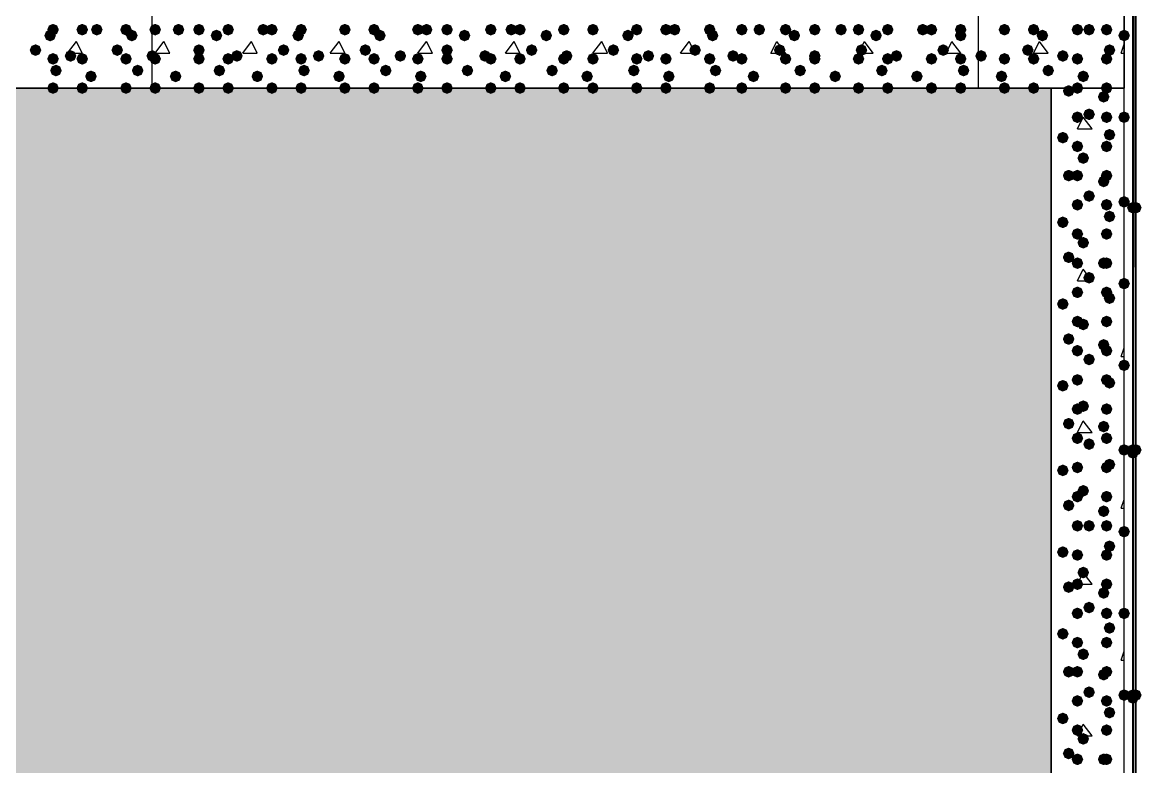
# Model space of a CAD drawing. Header units: millimetres. Extents: x 0 to 420, y 0 to 297.
# Drawn here: x 364.68 to 380.92, y 115.34 to 126.13 of the extents above; entities that cross this region are included whole.
import ezdxf

# ---------------------------------------------------------------- set-up
doc = ezdxf.new("R2010")
doc.units = ezdxf.units.MM
doc.layers.get('0').update_dxf_attribs({"linetype": 'CONTINUOUS'})

msp = doc.modelspace()

# ---------------------------------------------------------------- hatches: boundary and pattern name
at = {"true_color": 0x000007}
h = msp.add_hatch(color=0, dxfattribs=at)
h.paths.add_polyline_path([(380.788333, 226.271667), (380.788333, 82.677)], flags=0)
h.paths.add_polyline_path([(380.788333, 82.677), (380.788333, 226.271667)], flags=0)
for points in [[(365.167333, 125.941667), (365.142462, 125.881871), (365.082667, 125.857), (365.022871, 125.881871), (364.998, 125.941667), (365.022871, 126.001462), (365.082667, 126.026333), (365.142462, 126.001463)], [(365.209667, 126.026333), (365.184796, 125.966537), (365.125, 125.941667), (365.065204, 125.966537), (365.040333, 126.026333), (365.065204, 126.086129), (365.125, 126.111), (365.184796, 126.086129)], [(365.633, 126.026333), (365.608129, 125.966537), (365.548333, 125.941667), (365.488538, 125.966537), (365.463667, 126.026333), (365.488537, 126.086129), (365.548333, 126.111), (365.608129, 126.086129)], [(365.844667, 126.026333), (365.819796, 125.966537), (365.76, 125.941667), (365.700204, 125.966537), (365.675333, 126.026333), (365.700204, 126.086129), (365.76, 126.111), (365.819796, 126.086129)], [(366.268, 126.026333), (366.243129, 125.966537), (366.183333, 125.941667), (366.123538, 125.966537), (366.098667, 126.026333), (366.123537, 126.086129), (366.183333, 126.111), (366.243129, 126.086129)], [(366.352667, 125.941667), (366.327796, 125.881871), (366.268, 125.857), (366.208204, 125.881871), (366.183333, 125.941667), (366.208204, 126.001462), (366.268, 126.026333), (366.327796, 126.001463)], [(379.010333, 126.026333), (378.985463, 125.966537), (378.925667, 125.941667), (378.865871, 125.966537), (378.841, 126.026333), (378.865871, 126.086129), (378.925667, 126.111), (378.985462, 126.086129)], [(379.010333, 126.026333), (378.985463, 125.966537), (378.925667, 125.941667), (378.865871, 125.966537), (378.841, 126.026333), (378.865871, 126.086129), (378.925667, 126.111), (378.985462, 126.086129)], [(379.433667, 126.026333), (379.408796, 125.966537), (379.349, 125.941667), (379.289204, 125.966537), (379.264333, 126.026333), (379.289204, 126.086129), (379.349, 126.111), (379.408796, 126.086129)], [(379.560667, 125.941667), (379.535796, 125.881871), (379.476, 125.857), (379.416204, 125.881871), (379.391333, 125.941667), (379.416204, 126.001462), (379.476, 126.026333), (379.535796, 126.001463)], [(380.068667, 126.026333), (380.043796, 125.966537), (379.984, 125.941667), (379.924204, 125.966537), (379.899333, 126.026333), (379.924204, 126.086129), (379.984, 126.111), (380.043796, 126.086129)], [(380.238, 126.026333), (380.213129, 125.966537), (380.153333, 125.941667), (380.093538, 125.966537), (380.068667, 126.026333), (380.093537, 126.086129), (380.153333, 126.111), (380.213129, 126.086129)], [(380.492, 126.026333), (380.467129, 125.966537), (380.407333, 125.941667), (380.347538, 125.966537), (380.322667, 126.026333), (380.347537, 126.086129), (380.407333, 126.111), (380.467129, 126.086129)], [(380.746, 125.941667), (380.721129, 125.881871), (380.661333, 125.857), (380.601537, 125.881871), (380.576667, 125.941667), (380.601537, 126.001462), (380.661333, 126.026333), (380.721129, 126.001463)], [(364.955667, 125.73), (364.930796, 125.670204), (364.871, 125.645333), (364.811204, 125.670204), (364.786333, 125.73), (364.811204, 125.789796), (364.871, 125.814667), (364.930796, 125.789796)], [(365.209667, 125.603), (365.184796, 125.543204), (365.125, 125.518333), (365.065204, 125.543204), (365.040333, 125.603), (365.065204, 125.662796), (365.125, 125.687667), (365.184796, 125.662796)], [(365.463667, 125.645333), (365.438796, 125.585538), (365.379, 125.560667), (365.319204, 125.585538), (365.294333, 125.645333), (365.319204, 125.705129), (365.379, 125.73), (365.438796, 125.705129)], [(365.633, 125.603), (365.608129, 125.543204), (365.548333, 125.518333), (365.488538, 125.543204), (365.463667, 125.603), (365.488537, 125.662796), (365.548333, 125.687667), (365.608129, 125.662796)], [(366.141, 125.73), (366.116129, 125.670204), (366.056333, 125.645333), (365.996537, 125.670204), (365.971667, 125.73), (365.996537, 125.789796), (366.056333, 125.814667), (366.116129, 125.789796)], [(366.268, 125.603), (366.243129, 125.543204), (366.183333, 125.518333), (366.123538, 125.543204), (366.098667, 125.603), (366.123537, 125.662796), (366.183333, 125.687667), (366.243129, 125.662796)], [(378.671667, 125.645333), (378.646796, 125.585538), (378.587, 125.560667), (378.527204, 125.585538), (378.502333, 125.645333), (378.527204, 125.705129), (378.587, 125.73), (378.646796, 125.705129)], [(379.010333, 125.603), (378.985463, 125.543204), (378.925667, 125.518333), (378.865871, 125.543204), (378.841, 125.603), (378.865871, 125.662796), (378.925667, 125.687667), (378.985462, 125.662796)], [(379.349, 125.73), (379.324129, 125.670204), (379.264333, 125.645333), (379.204538, 125.670204), (379.179667, 125.73), (379.204537, 125.789796), (379.264333, 125.814667), (379.324129, 125.789796)], [(379.433667, 125.603), (379.408796, 125.543204), (379.349, 125.518333), (379.289204, 125.543204), (379.264333, 125.603), (379.289204, 125.662796), (379.349, 125.687667), (379.408796, 125.662796)], [(379.857, 125.645333), (379.832129, 125.585538), (379.772333, 125.560667), (379.712538, 125.585538), (379.687667, 125.645333), (379.712537, 125.705129), (379.772333, 125.73), (379.832129, 125.705129)], [(380.068667, 125.603), (380.043796, 125.543204), (379.984, 125.518333), (379.924204, 125.543204), (379.899333, 125.603), (379.924204, 125.662796), (379.984, 125.687667), (380.043796, 125.662796)], [(380.492, 125.603), (380.467129, 125.543204), (380.407333, 125.518333), (380.347538, 125.543204), (380.322667, 125.603), (380.347537, 125.662796), (380.407333, 125.687667), (380.467129, 125.662796)], [(380.534333, 125.73), (380.509462, 125.670204), (380.449667, 125.645333), (380.389871, 125.670204), (380.365, 125.73), (380.389871, 125.789796), (380.449667, 125.814667), (380.509462, 125.789796)], [(365.252, 125.433667), (365.227129, 125.373871), (365.167333, 125.349), (365.107538, 125.373871), (365.082667, 125.433667), (365.107537, 125.493462), (365.167333, 125.518333), (365.227129, 125.493463)], [(366.437333, 125.433667), (366.412462, 125.373871), (366.352667, 125.349), (366.292871, 125.373871), (366.268, 125.433667), (366.292871, 125.493462), (366.352667, 125.518333), (366.412462, 125.493463)], [(379.645333, 125.433667), (379.620463, 125.373871), (379.560667, 125.349), (379.500871, 125.373871), (379.476, 125.433667), (379.500871, 125.493462), (379.560667, 125.518333), (379.620462, 125.493463)], [(365.76, 125.349), (365.735129, 125.289204), (365.675333, 125.264333), (365.615537, 125.289204), (365.590667, 125.349), (365.615537, 125.408796), (365.675333, 125.433667), (365.735129, 125.408796)], [(378.968, 125.349), (378.943129, 125.289204), (378.883333, 125.264333), (378.823537, 125.289204), (378.798667, 125.349), (378.823537, 125.408796), (378.883333, 125.433667), (378.943129, 125.408796)], [(380.153333, 125.349), (380.128462, 125.289204), (380.068667, 125.264333), (380.008871, 125.289204), (379.984, 125.349), (380.008871, 125.408796), (380.068667, 125.433667), (380.128462, 125.408796)], [(365.209667, 125.179667), (365.184796, 125.119871), (365.125, 125.095), (365.065204, 125.119871), (365.040333, 125.179667), (365.065204, 125.239462), (365.125, 125.264333), (365.184796, 125.239463)], [(365.633, 125.179667), (365.608129, 125.119871), (365.548333, 125.095), (365.488538, 125.119871), (365.463667, 125.179667), (365.488537, 125.239462), (365.548333, 125.264333), (365.608129, 125.239463)], [(366.268, 125.179667), (366.243129, 125.119871), (366.183333, 125.095), (366.123538, 125.119871), (366.098667, 125.179667), (366.123537, 125.239462), (366.183333, 125.264333), (366.243129, 125.239463)], [(379.010333, 125.179667), (378.985463, 125.119871), (378.925667, 125.095), (378.865871, 125.119871), (378.841, 125.179667), (378.865871, 125.239462), (378.925667, 125.264333), (378.985462, 125.239463)], [(379.433667, 125.179667), (379.408796, 125.119871), (379.349, 125.095), (379.289204, 125.119871), (379.264333, 125.179667), (379.289204, 125.239462), (379.349, 125.264333), (379.408796, 125.239463)], [(380.068667, 125.179667), (380.043796, 125.119871), (379.984, 125.095), (379.924204, 125.119871), (379.899333, 125.179667), (379.924204, 125.239462), (379.984, 125.264333), (380.043796, 125.239463)], [(380.492, 125.179667), (380.467129, 125.119871), (380.407333, 125.095), (380.347538, 125.119871), (380.322667, 125.179667), (380.347537, 125.239462), (380.407333, 125.264333), (380.467129, 125.239463)]]:
    msp.add_hatch(color=0, dxfattribs=at).paths.add_polyline_path(points, flags=0)
at = {"true_color": 0x000008}
for points in [[(366.691333, 126.026333), (366.666462, 125.966537), (366.606667, 125.941667), (366.546871, 125.966537), (366.522, 126.026333), (366.546871, 126.086129), (366.606667, 126.111), (366.666462, 126.086129)], [(367.03, 126.026333), (367.005129, 125.966537), (366.945333, 125.941667), (366.885538, 125.966537), (366.860667, 126.026333), (366.885537, 126.086129), (366.945333, 126.111), (367.005129, 126.086129)], [(367.326333, 126.026333), (367.301462, 125.966537), (367.241667, 125.941667), (367.181871, 125.966537), (367.157, 126.026333), (367.181871, 126.086129), (367.241667, 126.111), (367.301462, 126.086129)], [(367.580333, 125.941667), (367.555462, 125.881871), (367.495667, 125.857), (367.435871, 125.881871), (367.411, 125.941667), (367.435871, 126.001462), (367.495667, 126.026333), (367.555462, 126.001463)], [(367.749667, 126.026333), (367.724796, 125.966537), (367.665, 125.941667), (367.605204, 125.966537), (367.580333, 126.026333), (367.605204, 126.086129), (367.665, 126.111), (367.724796, 126.086129)], [(368.257667, 126.026333), (368.232796, 125.966537), (368.173, 125.941667), (368.113204, 125.966537), (368.088333, 126.026333), (368.113204, 126.086129), (368.173, 126.111), (368.232796, 126.086129)], [(368.384667, 126.026333), (368.359796, 125.966537), (368.3, 125.941667), (368.240204, 125.966537), (368.215333, 126.026333), (368.240204, 126.086129), (368.3, 126.111), (368.359796, 126.086129)], [(368.765667, 125.941667), (368.740796, 125.881871), (368.681, 125.857), (368.621204, 125.881871), (368.596333, 125.941667), (368.621204, 126.001462), (368.681, 126.026333), (368.740796, 126.001463)], [(368.808, 126.026333), (368.783129, 125.966537), (368.723333, 125.941667), (368.663537, 125.966537), (368.638667, 126.026333), (368.663537, 126.086129), (368.723333, 126.111), (368.783129, 126.086129)], [(369.443, 126.026333), (369.418129, 125.966537), (369.358333, 125.941667), (369.298537, 125.966537), (369.273667, 126.026333), (369.298537, 126.086129), (369.358333, 126.111), (369.418129, 126.086129)], [(369.443, 126.026333), (369.418129, 125.966537), (369.358333, 125.941667), (369.298537, 125.966537), (369.273667, 126.026333), (369.298537, 126.086129), (369.358333, 126.111), (369.418129, 126.086129)], [(369.866333, 126.026333), (369.841462, 125.966537), (369.781667, 125.941667), (369.721871, 125.966537), (369.697, 126.026333), (369.721871, 126.086129), (369.781667, 126.111), (369.841462, 126.086129)], [(369.951, 125.941667), (369.926129, 125.881871), (369.866333, 125.857), (369.806537, 125.881871), (369.781667, 125.941667), (369.806537, 126.001462), (369.866333, 126.026333), (369.926129, 126.001463)], [(370.501333, 126.026333), (370.476462, 125.966537), (370.416667, 125.941667), (370.356871, 125.966537), (370.332, 126.026333), (370.356871, 126.086129), (370.416667, 126.111), (370.476462, 126.086129)], [(370.628333, 126.026333), (370.603462, 125.966537), (370.543667, 125.941667), (370.483871, 125.966537), (370.459, 126.026333), (370.483871, 126.086129), (370.543667, 126.111), (370.603462, 126.086129)], [(370.924667, 126.026333), (370.899796, 125.966537), (370.84, 125.941667), (370.780204, 125.966537), (370.755333, 126.026333), (370.780204, 126.086129), (370.84, 126.111), (370.899796, 126.086129)], [(371.178667, 125.941667), (371.153796, 125.881871), (371.094, 125.857), (371.034204, 125.881871), (371.009333, 125.941667), (371.034204, 126.001462), (371.094, 126.026333), (371.153796, 126.001463)], [(371.559667, 126.026333), (371.534796, 125.966537), (371.475, 125.941667), (371.415204, 125.966537), (371.390333, 126.026333), (371.415204, 126.086129), (371.475, 126.111), (371.534796, 126.086129)], [(371.856, 126.026333), (371.831129, 125.966537), (371.771333, 125.941667), (371.711537, 125.966537), (371.686667, 126.026333), (371.711537, 126.086129), (371.771333, 126.111), (371.831129, 126.086129)], [(371.983, 126.026333), (371.958129, 125.966537), (371.898333, 125.941667), (371.838538, 125.966537), (371.813667, 126.026333), (371.838537, 126.086129), (371.898333, 126.111), (371.958129, 126.086129)], [(372.364, 125.941667), (372.339129, 125.881871), (372.279333, 125.857), (372.219538, 125.881871), (372.194667, 125.941667), (372.219537, 126.001462), (372.279333, 126.026333), (372.339129, 126.001463)], [(372.618, 126.026333), (372.593129, 125.966537), (372.533333, 125.941667), (372.473538, 125.966537), (372.448667, 126.026333), (372.473537, 126.086129), (372.533333, 126.111), (372.593129, 126.086129)], [(373.041333, 126.026333), (373.016462, 125.966537), (372.956667, 125.941667), (372.896871, 125.966537), (372.872, 126.026333), (372.896871, 126.086129), (372.956667, 126.111), (373.016462, 126.086129)], [(373.041333, 126.026333), (373.016462, 125.966537), (372.956667, 125.941667), (372.896871, 125.966537), (372.872, 126.026333), (372.896871, 126.086129), (372.956667, 126.111), (373.016462, 126.086129)], [(373.549333, 125.941667), (373.524462, 125.881871), (373.464667, 125.857), (373.404871, 125.881871), (373.38, 125.941667), (373.404871, 126.001462), (373.464667, 126.026333), (373.524462, 126.001463)], [(373.676333, 126.026333), (373.651462, 125.966537), (373.591667, 125.941667), (373.531871, 125.966537), (373.507, 126.026333), (373.531871, 126.086129), (373.591667, 126.111), (373.651462, 126.086129)], [(374.099667, 126.026333), (374.074796, 125.966537), (374.015, 125.941667), (373.955204, 125.966537), (373.930333, 126.026333), (373.955204, 126.086129), (374.015, 126.111), (374.074796, 126.086129)], [(374.226667, 126.026333), (374.201796, 125.966537), (374.142, 125.941667), (374.082204, 125.966537), (374.057333, 126.026333), (374.082204, 126.086129), (374.142, 126.111), (374.201796, 126.086129)], [(374.734667, 126.026333), (374.709796, 125.966537), (374.65, 125.941667), (374.590204, 125.966537), (374.565333, 126.026333), (374.590204, 126.086129), (374.65, 126.111), (374.709796, 126.086129)], [(374.777, 125.941667), (374.752129, 125.881871), (374.692333, 125.857), (374.632538, 125.881871), (374.607667, 125.941667), (374.632537, 126.001462), (374.692333, 126.026333), (374.752129, 126.001463)], [(375.200333, 126.026333), (375.175462, 125.966537), (375.115667, 125.941667), (375.055871, 125.966537), (375.031, 126.026333), (375.055871, 126.086129), (375.115667, 126.111), (375.175462, 126.086129)], [(375.454333, 126.026333), (375.429463, 125.966537), (375.369667, 125.941667), (375.309871, 125.966537), (375.285, 126.026333), (375.309871, 126.086129), (375.369667, 126.111), (375.429462, 126.086129)], [(375.835333, 126.026333), (375.810462, 125.966537), (375.750667, 125.941667), (375.690871, 125.966537), (375.666, 126.026333), (375.690871, 126.086129), (375.750667, 126.111), (375.810462, 126.086129)], [(375.962333, 125.941667), (375.937462, 125.881871), (375.877667, 125.857), (375.817871, 125.881871), (375.793, 125.941667), (375.817871, 126.001462), (375.877667, 126.026333), (375.937462, 126.001463)], [(376.258667, 126.026333), (376.233796, 125.966537), (376.174, 125.941667), (376.114204, 125.966537), (376.089333, 126.026333), (376.114204, 126.086129), (376.174, 126.111), (376.233796, 126.086129)], [(376.639667, 126.026333), (376.614796, 125.966537), (376.555, 125.941667), (376.495204, 125.966537), (376.470333, 126.026333), (376.495204, 126.086129), (376.555, 126.111), (376.614796, 126.086129)], [(376.893667, 126.026333), (376.868796, 125.966537), (376.809, 125.941667), (376.749204, 125.966537), (376.724333, 126.026333), (376.749204, 126.086129), (376.809, 126.111), (376.868796, 126.086129)], [(377.147667, 125.941667), (377.122796, 125.881871), (377.063, 125.857), (377.003204, 125.881871), (376.978333, 125.941667), (377.003204, 126.001462), (377.063, 126.026333), (377.122796, 126.001463)], [(377.317, 126.026333), (377.292129, 125.966537), (377.232333, 125.941667), (377.172537, 125.966537), (377.147667, 126.026333), (377.172537, 126.086129), (377.232333, 126.111), (377.292129, 126.086129)], [(377.825, 126.026333), (377.800129, 125.966537), (377.740333, 125.941667), (377.680538, 125.966537), (377.655667, 126.026333), (377.680537, 126.086129), (377.740333, 126.111), (377.800129, 126.086129)], [(377.952, 126.026333), (377.927129, 125.966537), (377.867333, 125.941667), (377.807538, 125.966537), (377.782667, 126.026333), (377.807537, 126.086129), (377.867333, 126.111), (377.927129, 126.086129)], [(378.375333, 126.026333), (378.350462, 125.966537), (378.290667, 125.941667), (378.230871, 125.966537), (378.206, 126.026333), (378.230871, 126.086129), (378.290667, 126.111), (378.350462, 126.086129)], [(378.375333, 125.941667), (378.350462, 125.881871), (378.290667, 125.857), (378.230871, 125.881871), (378.206, 125.941667), (378.230871, 126.001462), (378.290667, 126.026333), (378.350462, 126.001463)], [(366.649, 125.645333), (366.624129, 125.585538), (366.564333, 125.560667), (366.504537, 125.585538), (366.479667, 125.645333), (366.504537, 125.705129), (366.564333, 125.73), (366.624129, 125.705129)], [(366.691333, 125.603), (366.666462, 125.543204), (366.606667, 125.518333), (366.546871, 125.543204), (366.522, 125.603), (366.546871, 125.662796), (366.606667, 125.687667), (366.666462, 125.662796)], [(367.326333, 125.73), (367.301462, 125.670204), (367.241667, 125.645333), (367.181871, 125.670204), (367.157, 125.73), (367.181871, 125.789796), (367.241667, 125.814667), (367.301462, 125.789796)], [(367.326333, 125.603), (367.301462, 125.543204), (367.241667, 125.518333), (367.181871, 125.543204), (367.157, 125.603), (367.181871, 125.662796), (367.241667, 125.687667), (367.301462, 125.662796)], [(367.749667, 125.603), (367.724796, 125.543204), (367.665, 125.518333), (367.605204, 125.543204), (367.580333, 125.603), (367.605204, 125.662796), (367.665, 125.687667), (367.724796, 125.662796)], [(367.876667, 125.645333), (367.851796, 125.585538), (367.792, 125.560667), (367.732204, 125.585538), (367.707333, 125.645333), (367.732204, 125.705129), (367.792, 125.73), (367.851796, 125.705129)], [(368.384667, 125.603), (368.359796, 125.543204), (368.3, 125.518333), (368.240204, 125.543204), (368.215333, 125.603), (368.240204, 125.662796), (368.3, 125.687667), (368.359796, 125.662796)], [(368.554, 125.73), (368.529129, 125.670204), (368.469333, 125.645333), (368.409537, 125.670204), (368.384667, 125.73), (368.409537, 125.789796), (368.469333, 125.814667), (368.529129, 125.789796)], [(368.808, 125.603), (368.783129, 125.543204), (368.723333, 125.518333), (368.663537, 125.543204), (368.638667, 125.603), (368.663537, 125.662796), (368.723333, 125.687667), (368.783129, 125.662796)], [(369.062, 125.645333), (369.037129, 125.585538), (368.977333, 125.560667), (368.917537, 125.585538), (368.892667, 125.645333), (368.917537, 125.705129), (368.977333, 125.73), (369.037129, 125.705129)], [(369.443, 125.603), (369.418129, 125.543204), (369.358333, 125.518333), (369.298537, 125.543204), (369.273667, 125.603), (369.298537, 125.662796), (369.358333, 125.687667), (369.418129, 125.662796)], [(369.739333, 125.73), (369.714462, 125.670204), (369.654667, 125.645333), (369.594871, 125.670204), (369.57, 125.73), (369.594871, 125.789796), (369.654667, 125.814667), (369.714462, 125.789796)], [(369.866333, 125.603), (369.841462, 125.543204), (369.781667, 125.518333), (369.721871, 125.543204), (369.697, 125.603), (369.721871, 125.662796), (369.781667, 125.687667), (369.841462, 125.662796)], [(370.247333, 125.645333), (370.222462, 125.585538), (370.162667, 125.560667), (370.102871, 125.585538), (370.078, 125.645333), (370.102871, 125.705129), (370.162667, 125.73), (370.222462, 125.705129)], [(370.501333, 125.603), (370.476462, 125.543204), (370.416667, 125.518333), (370.356871, 125.543204), (370.332, 125.603), (370.356871, 125.662796), (370.416667, 125.687667), (370.476462, 125.662796)], [(370.924667, 125.73), (370.899796, 125.670204), (370.84, 125.645333), (370.780204, 125.670204), (370.755333, 125.73), (370.780204, 125.789796), (370.84, 125.814667), (370.899796, 125.789796)], [(370.924667, 125.603), (370.899796, 125.543204), (370.84, 125.518333), (370.780204, 125.543204), (370.755333, 125.603), (370.780204, 125.662796), (370.84, 125.687667), (370.899796, 125.662796)], [(371.475, 125.645333), (371.450129, 125.585538), (371.390333, 125.560667), (371.330537, 125.585538), (371.305667, 125.645333), (371.330537, 125.705129), (371.390333, 125.73), (371.450129, 125.705129)], [(371.559667, 125.603), (371.534796, 125.543204), (371.475, 125.518333), (371.415204, 125.543204), (371.390333, 125.603), (371.415204, 125.662796), (371.475, 125.687667), (371.534796, 125.662796)], [(371.983, 125.603), (371.958129, 125.543204), (371.898333, 125.518333), (371.838538, 125.543204), (371.813667, 125.603), (371.838537, 125.662796), (371.898333, 125.687667), (371.958129, 125.662796)], [(372.152333, 125.73), (372.127462, 125.670204), (372.067667, 125.645333), (372.007871, 125.670204), (371.983, 125.73), (372.007871, 125.789796), (372.067667, 125.814667), (372.127462, 125.789796)], [(372.618, 125.603), (372.593129, 125.543204), (372.533333, 125.518333), (372.473538, 125.543204), (372.448667, 125.603), (372.473537, 125.662796), (372.533333, 125.687667), (372.593129, 125.662796)], [(372.660333, 125.645333), (372.635463, 125.585538), (372.575667, 125.560667), (372.515871, 125.585538), (372.491, 125.645333), (372.515871, 125.705129), (372.575667, 125.73), (372.635462, 125.705129)], [(373.041333, 125.603), (373.016462, 125.543204), (372.956667, 125.518333), (372.896871, 125.543204), (372.872, 125.603), (372.896871, 125.662796), (372.956667, 125.687667), (373.016462, 125.662796)], [(373.337667, 125.73), (373.312796, 125.670204), (373.253, 125.645333), (373.193204, 125.670204), (373.168333, 125.73), (373.193204, 125.789796), (373.253, 125.814667), (373.312796, 125.789796)], [(373.676333, 125.603), (373.651462, 125.543204), (373.591667, 125.518333), (373.531871, 125.543204), (373.507, 125.603), (373.531871, 125.662796), (373.591667, 125.687667), (373.651462, 125.662796)], [(373.845667, 125.645333), (373.820796, 125.585538), (373.761, 125.560667), (373.701204, 125.585538), (373.676333, 125.645333), (373.701204, 125.705129), (373.761, 125.73), (373.820796, 125.705129)], [(374.099667, 125.603), (374.074796, 125.543204), (374.015, 125.518333), (373.955204, 125.543204), (373.930333, 125.603), (373.955204, 125.662796), (374.015, 125.687667), (374.074796, 125.662796)], [(374.523, 125.73), (374.498129, 125.670204), (374.438333, 125.645333), (374.378537, 125.670204), (374.353667, 125.73), (374.378537, 125.789796), (374.438333, 125.814667), (374.498129, 125.789796)], [(374.734667, 125.603), (374.709796, 125.543204), (374.65, 125.518333), (374.590204, 125.543204), (374.565333, 125.603), (374.590204, 125.662796), (374.65, 125.687667), (374.709796, 125.662796)], [(375.073333, 125.645333), (375.048463, 125.585538), (374.988667, 125.560667), (374.928871, 125.585538), (374.904, 125.645333), (374.928871, 125.705129), (374.988667, 125.73), (375.048462, 125.705129)], [(375.200333, 125.603), (375.175462, 125.543204), (375.115667, 125.518333), (375.055871, 125.543204), (375.031, 125.603), (375.055871, 125.662796), (375.115667, 125.687667), (375.175462, 125.662796)], [(375.750667, 125.73), (375.725796, 125.670204), (375.666, 125.645333), (375.606204, 125.670204), (375.581333, 125.73), (375.606204, 125.789796), (375.666, 125.814667), (375.725796, 125.789796)], [(375.835333, 125.603), (375.810462, 125.543204), (375.750667, 125.518333), (375.690871, 125.543204), (375.666, 125.603), (375.690871, 125.662796), (375.750667, 125.687667), (375.810462, 125.662796)], [(376.258667, 125.645333), (376.233796, 125.585538), (376.174, 125.560667), (376.114204, 125.585538), (376.089333, 125.645333), (376.114204, 125.705129), (376.174, 125.73), (376.233796, 125.705129)], [(376.258667, 125.603), (376.233796, 125.543204), (376.174, 125.518333), (376.114204, 125.543204), (376.089333, 125.603), (376.114204, 125.662796), (376.174, 125.687667), (376.233796, 125.662796)], [(376.893667, 125.603), (376.868796, 125.543204), (376.809, 125.518333), (376.749204, 125.543204), (376.724333, 125.603), (376.749204, 125.662796), (376.809, 125.687667), (376.868796, 125.662796)], [(376.936, 125.73), (376.911129, 125.670204), (376.851333, 125.645333), (376.791538, 125.670204), (376.766667, 125.73), (376.791537, 125.789796), (376.851333, 125.814667), (376.911129, 125.789796)], [(377.317, 125.603), (377.292129, 125.543204), (377.232333, 125.518333), (377.172537, 125.543204), (377.147667, 125.603), (377.172537, 125.662796), (377.232333, 125.687667), (377.292129, 125.662796)], [(377.444, 125.645333), (377.419129, 125.585538), (377.359333, 125.560667), (377.299537, 125.585538), (377.274667, 125.645333), (377.299537, 125.705129), (377.359333, 125.73), (377.419129, 125.705129)], [(377.952, 125.603), (377.927129, 125.543204), (377.867333, 125.518333), (377.807538, 125.543204), (377.782667, 125.603), (377.807537, 125.662796), (377.867333, 125.687667), (377.927129, 125.662796)], [(378.121333, 125.73), (378.096462, 125.670204), (378.036667, 125.645333), (377.976871, 125.670204), (377.952, 125.73), (377.976871, 125.789796), (378.036667, 125.814667), (378.096462, 125.789796)], [(378.375333, 125.603), (378.350462, 125.543204), (378.290667, 125.518333), (378.230871, 125.543204), (378.206, 125.603), (378.230871, 125.662796), (378.290667, 125.687667), (378.350462, 125.662796)], [(367.622667, 125.433667), (367.597796, 125.373871), (367.538, 125.349), (367.478204, 125.373871), (367.453333, 125.433667), (367.478204, 125.493462), (367.538, 125.518333), (367.597796, 125.493463)], [(368.850333, 125.433667), (368.825462, 125.373871), (368.765667, 125.349), (368.705871, 125.373871), (368.681, 125.433667), (368.705871, 125.493462), (368.765667, 125.518333), (368.825462, 125.493463)], [(370.035667, 125.433667), (370.010796, 125.373871), (369.951, 125.349), (369.891204, 125.373871), (369.866333, 125.433667), (369.891204, 125.493462), (369.951, 125.518333), (370.010796, 125.493463)], [(371.221, 125.433667), (371.196129, 125.373871), (371.136333, 125.349), (371.076537, 125.373871), (371.051667, 125.433667), (371.076537, 125.493462), (371.136333, 125.518333), (371.196129, 125.493463)], [(372.448667, 125.433667), (372.423796, 125.373871), (372.364, 125.349), (372.304204, 125.373871), (372.279333, 125.433667), (372.304204, 125.493462), (372.364, 125.518333), (372.423796, 125.493463)], [(373.634, 125.433667), (373.609129, 125.373871), (373.549333, 125.349), (373.489537, 125.373871), (373.464667, 125.433667), (373.489537, 125.493462), (373.549333, 125.518333), (373.609129, 125.493463)], [(374.819333, 125.433667), (374.794462, 125.373871), (374.734667, 125.349), (374.674871, 125.373871), (374.65, 125.433667), (374.674871, 125.493462), (374.734667, 125.518333), (374.794462, 125.493463)], [(376.047, 125.433667), (376.022129, 125.373871), (375.962333, 125.349), (375.902537, 125.373871), (375.877667, 125.433667), (375.902537, 125.493462), (375.962333, 125.518333), (376.022129, 125.493463)], [(377.232333, 125.433667), (377.207462, 125.373871), (377.147667, 125.349), (377.087871, 125.373871), (377.063, 125.433667), (377.087871, 125.493462), (377.147667, 125.518333), (377.207462, 125.493463)], [(378.417667, 125.433667), (378.392796, 125.373871), (378.333, 125.349), (378.273204, 125.373871), (378.248333, 125.433667), (378.273204, 125.493462), (378.333, 125.518333), (378.392796, 125.493463)], [(366.987667, 125.349), (366.962796, 125.289204), (366.903, 125.264333), (366.843204, 125.289204), (366.818333, 125.349), (366.843204, 125.408796), (366.903, 125.433667), (366.962796, 125.408796)], [(368.173, 125.349), (368.148129, 125.289204), (368.088333, 125.264333), (368.028537, 125.289204), (368.003667, 125.349), (368.028537, 125.408796), (368.088333, 125.433667), (368.148129, 125.408796)], [(369.358333, 125.349), (369.333463, 125.289204), (369.273667, 125.264333), (369.213871, 125.289204), (369.189, 125.349), (369.213871, 125.408796), (369.273667, 125.433667), (369.333462, 125.408796)], [(370.543667, 125.349), (370.518796, 125.289204), (370.459, 125.264333), (370.399204, 125.289204), (370.374333, 125.349), (370.399204, 125.408796), (370.459, 125.433667), (370.518796, 125.408796)], [(371.771333, 125.349), (371.746463, 125.289204), (371.686667, 125.264333), (371.626871, 125.289204), (371.602, 125.349), (371.626871, 125.408796), (371.686667, 125.433667), (371.746462, 125.408796)], [(372.956667, 125.349), (372.931796, 125.289204), (372.872, 125.264333), (372.812204, 125.289204), (372.787333, 125.349), (372.812204, 125.408796), (372.872, 125.433667), (372.931796, 125.408796)], [(374.142, 125.349), (374.117129, 125.289204), (374.057333, 125.264333), (373.997538, 125.289204), (373.972667, 125.349), (373.997537, 125.408796), (374.057333, 125.433667), (374.117129, 125.408796)], [(375.369667, 125.349), (375.344796, 125.289204), (375.285, 125.264333), (375.225204, 125.289204), (375.200333, 125.349), (375.225204, 125.408796), (375.285, 125.433667), (375.344796, 125.408796)], [(376.555, 125.349), (376.530129, 125.289204), (376.470333, 125.264333), (376.410538, 125.289204), (376.385667, 125.349), (376.410537, 125.408796), (376.470333, 125.433667), (376.530129, 125.408796)], [(377.740333, 125.349), (377.715463, 125.289204), (377.655667, 125.264333), (377.595871, 125.289204), (377.571, 125.349), (377.595871, 125.408796), (377.655667, 125.433667), (377.715462, 125.408796)], [(366.691333, 125.179667), (366.666462, 125.119871), (366.606667, 125.095), (366.546871, 125.119871), (366.522, 125.179667), (366.546871, 125.239462), (366.606667, 125.264333), (366.666462, 125.239463)], [(367.326333, 125.179667), (367.301462, 125.119871), (367.241667, 125.095), (367.181871, 125.119871), (367.157, 125.179667), (367.181871, 125.239462), (367.241667, 125.264333), (367.301462, 125.239463)], [(367.749667, 125.179667), (367.724796, 125.119871), (367.665, 125.095), (367.605204, 125.119871), (367.580333, 125.179667), (367.605204, 125.239462), (367.665, 125.264333), (367.724796, 125.239463)], [(368.384667, 125.179667), (368.359796, 125.119871), (368.3, 125.095), (368.240204, 125.119871), (368.215333, 125.179667), (368.240204, 125.239462), (368.3, 125.264333), (368.359796, 125.239463)], [(368.808, 125.179667), (368.783129, 125.119871), (368.723333, 125.095), (368.663537, 125.119871), (368.638667, 125.179667), (368.663537, 125.239462), (368.723333, 125.264333), (368.783129, 125.239463)], [(369.443, 125.179667), (369.418129, 125.119871), (369.358333, 125.095), (369.298537, 125.119871), (369.273667, 125.179667), (369.298537, 125.239462), (369.358333, 125.264333), (369.418129, 125.239463)], [(369.866333, 125.179667), (369.841462, 125.119871), (369.781667, 125.095), (369.721871, 125.119871), (369.697, 125.179667), (369.721871, 125.239462), (369.781667, 125.264333), (369.841462, 125.239463)], [(370.501333, 125.179667), (370.476462, 125.119871), (370.416667, 125.095), (370.356871, 125.119871), (370.332, 125.179667), (370.356871, 125.239462), (370.416667, 125.264333), (370.476462, 125.239463)], [(370.924667, 125.179667), (370.899796, 125.119871), (370.84, 125.095), (370.780204, 125.119871), (370.755333, 125.179667), (370.780204, 125.239462), (370.84, 125.264333), (370.899796, 125.239463)], [(371.559667, 125.179667), (371.534796, 125.119871), (371.475, 125.095), (371.415204, 125.119871), (371.390333, 125.179667), (371.415204, 125.239462), (371.475, 125.264333), (371.534796, 125.239463)], [(371.983, 125.179667), (371.958129, 125.119871), (371.898333, 125.095), (371.838538, 125.119871), (371.813667, 125.179667), (371.838537, 125.239462), (371.898333, 125.264333), (371.958129, 125.239463)], [(372.618, 125.179667), (372.593129, 125.119871), (372.533333, 125.095), (372.473538, 125.119871), (372.448667, 125.179667), (372.473537, 125.239462), (372.533333, 125.264333), (372.593129, 125.239463)], [(373.041333, 125.179667), (373.016462, 125.119871), (372.956667, 125.095), (372.896871, 125.119871), (372.872, 125.179667), (372.896871, 125.239462), (372.956667, 125.264333), (373.016462, 125.239463)], [(373.676333, 125.179667), (373.651462, 125.119871), (373.591667, 125.095), (373.531871, 125.119871), (373.507, 125.179667), (373.531871, 125.239462), (373.591667, 125.264333), (373.651462, 125.239463)], [(374.099667, 125.179667), (374.074796, 125.119871), (374.015, 125.095), (373.955204, 125.119871), (373.930333, 125.179667), (373.955204, 125.239462), (374.015, 125.264333), (374.074796, 125.239463)], [(374.734667, 125.179667), (374.709796, 125.119871), (374.65, 125.095), (374.590204, 125.119871), (374.565333, 125.179667), (374.590204, 125.239462), (374.65, 125.264333), (374.709796, 125.239463)], [(375.200333, 125.179667), (375.175462, 125.119871), (375.115667, 125.095), (375.055871, 125.119871), (375.031, 125.179667), (375.055871, 125.239462), (375.115667, 125.264333), (375.175462, 125.239463)], [(375.835333, 125.179667), (375.810462, 125.119871), (375.750667, 125.095), (375.690871, 125.119871), (375.666, 125.179667), (375.690871, 125.239462), (375.750667, 125.264333), (375.810462, 125.239463)], [(376.258667, 125.179667), (376.233796, 125.119871), (376.174, 125.095), (376.114204, 125.119871), (376.089333, 125.179667), (376.114204, 125.239462), (376.174, 125.264333), (376.233796, 125.239463)], [(376.893667, 125.179667), (376.868796, 125.119871), (376.809, 125.095), (376.749204, 125.119871), (376.724333, 125.179667), (376.749204, 125.239462), (376.809, 125.264333), (376.868796, 125.239463)], [(377.317, 125.179667), (377.292129, 125.119871), (377.232333, 125.095), (377.172537, 125.119871), (377.147667, 125.179667), (377.172537, 125.239462), (377.232333, 125.264333), (377.292129, 125.239463)], [(377.952, 125.179667), (377.927129, 125.119871), (377.867333, 125.095), (377.807538, 125.119871), (377.782667, 125.179667), (377.807537, 125.239462), (377.867333, 125.264333), (377.927129, 125.239463)], [(378.375333, 125.179667), (378.350462, 125.119871), (378.290667, 125.095), (378.230871, 125.119871), (378.206, 125.179667), (378.230871, 125.239462), (378.290667, 125.264333), (378.350462, 125.239463)], [(379.941667, 125.137333), (379.916796, 125.077538), (379.857, 125.052667), (379.797204, 125.077538), (379.772333, 125.137333), (379.797204, 125.197129), (379.857, 125.222), (379.916796, 125.197129)], [(380.449667, 125.052667), (380.424796, 124.992871), (380.365, 124.968), (380.305204, 124.992871), (380.280333, 125.052667), (380.305204, 125.112462), (380.365, 125.137333), (380.424796, 125.112463)], [(380.238, 124.798667), (380.213129, 124.738871), (380.153333, 124.714), (380.093538, 124.738871), (380.068667, 124.798667), (380.093537, 124.858462), (380.153333, 124.883333), (380.213129, 124.858463)], [(380.068667, 124.756333), (380.043796, 124.696537), (379.984, 124.671667), (379.924204, 124.696537), (379.899333, 124.756333), (379.924204, 124.816129), (379.984, 124.841), (380.043796, 124.816129)], [(380.492, 124.756333), (380.467129, 124.696537), (380.407333, 124.671667), (380.347538, 124.696537), (380.322667, 124.756333), (380.347537, 124.816129), (380.407333, 124.841), (380.467129, 124.816129)], [(380.746, 124.756333), (380.721129, 124.696537), (380.661333, 124.671667), (380.601537, 124.696537), (380.576667, 124.756333), (380.601537, 124.816129), (380.661333, 124.841), (380.721129, 124.816129)], [(379.857, 124.46), (379.832129, 124.400204), (379.772333, 124.375333), (379.712538, 124.400204), (379.687667, 124.46), (379.712537, 124.519796), (379.772333, 124.544667), (379.832129, 124.519796)], [(380.534333, 124.502333), (380.509462, 124.442537), (380.449667, 124.417667), (380.389871, 124.442537), (380.365, 124.502333), (380.389871, 124.562129), (380.449667, 124.587), (380.509462, 124.562129)], [(380.068667, 124.333), (380.043796, 124.273204), (379.984, 124.248333), (379.924204, 124.273204), (379.899333, 124.333), (379.924204, 124.392796), (379.984, 124.417667), (380.043796, 124.392796)], [(380.492, 124.333), (380.467129, 124.273204), (380.407333, 124.248333), (380.347538, 124.273204), (380.322667, 124.333), (380.347537, 124.392796), (380.407333, 124.417667), (380.467129, 124.392796)], [(380.153333, 124.163667), (380.128462, 124.103871), (380.068667, 124.079), (380.008871, 124.103871), (379.984, 124.163667), (380.008871, 124.223462), (380.068667, 124.248333), (380.128462, 124.223463)], [(379.941667, 123.909667), (379.916796, 123.849871), (379.857, 123.825), (379.797204, 123.849871), (379.772333, 123.909667), (379.797204, 123.969462), (379.857, 123.994333), (379.916796, 123.969463)], [(380.068667, 123.909667), (380.043796, 123.849871), (379.984, 123.825), (379.924204, 123.849871), (379.899333, 123.909667), (379.924204, 123.969462), (379.984, 123.994333), (380.043796, 123.969463)], [(380.449667, 123.825), (380.424796, 123.765204), (380.365, 123.740333), (380.305204, 123.765204), (380.280333, 123.825), (380.305204, 123.884796), (380.365, 123.909667), (380.424796, 123.884796)], [(380.492, 123.909667), (380.467129, 123.849871), (380.407333, 123.825), (380.347538, 123.849871), (380.322667, 123.909667), (380.347537, 123.969462), (380.407333, 123.994333), (380.467129, 123.969463)], [(380.068667, 123.486333), (380.043796, 123.426537), (379.984, 123.401667), (379.924204, 123.426537), (379.899333, 123.486333), (379.924204, 123.546129), (379.984, 123.571), (380.043796, 123.546129)], [(380.238, 123.613333), (380.213129, 123.553538), (380.153333, 123.528667), (380.093538, 123.553538), (380.068667, 123.613333), (380.093537, 123.673129), (380.153333, 123.698), (380.213129, 123.673129)], [(380.492, 123.486333), (380.467129, 123.426537), (380.407333, 123.401667), (380.347538, 123.426537), (380.322667, 123.486333), (380.347537, 123.546129), (380.407333, 123.571), (380.467129, 123.546129)], [(380.746, 123.528667), (380.721129, 123.468871), (380.661333, 123.444), (380.601537, 123.468871), (380.576667, 123.528667), (380.601537, 123.588462), (380.661333, 123.613333), (380.721129, 123.588463)], [(380.534333, 123.317), (380.509462, 123.257204), (380.449667, 123.232333), (380.389871, 123.257204), (380.365, 123.317), (380.389871, 123.376796), (380.449667, 123.401667), (380.509462, 123.376796)], [(379.857, 123.232333), (379.832129, 123.172537), (379.772333, 123.147667), (379.712538, 123.172537), (379.687667, 123.232333), (379.712537, 123.292129), (379.772333, 123.317), (379.832129, 123.292129)], [(380.068667, 123.063), (380.043796, 123.003204), (379.984, 122.978333), (379.924204, 123.003204), (379.899333, 123.063), (379.924204, 123.122796), (379.984, 123.147667), (380.043796, 123.122796)], [(380.492, 123.063), (380.467129, 123.003204), (380.407333, 122.978333), (380.347538, 123.003204), (380.322667, 123.063), (380.347537, 123.122796), (380.407333, 123.147667), (380.467129, 123.122796)], [(380.153333, 122.936), (380.128462, 122.876204), (380.068667, 122.851333), (380.008871, 122.876204), (379.984, 122.936), (380.008871, 122.995796), (380.068667, 123.020667), (380.128462, 122.995796)], [(379.941667, 122.724333), (379.916796, 122.664537), (379.857, 122.639667), (379.797204, 122.664537), (379.772333, 122.724333), (379.797204, 122.784129), (379.857, 122.809), (379.916796, 122.784129)], [(380.068667, 122.639667), (380.043796, 122.579871), (379.984, 122.555), (379.924204, 122.579871), (379.899333, 122.639667), (379.924204, 122.699462), (379.984, 122.724333), (380.043796, 122.699463)], [(380.449667, 122.639667), (380.424796, 122.579871), (380.365, 122.555), (380.305204, 122.579871), (380.280333, 122.639667), (380.305204, 122.699462), (380.365, 122.724333), (380.424796, 122.699463)], [(380.492, 122.639667), (380.467129, 122.579871), (380.407333, 122.555), (380.347538, 122.579871), (380.322667, 122.639667), (380.347537, 122.699462), (380.407333, 122.724333), (380.467129, 122.699463)], [(380.238, 122.428), (380.213129, 122.368204), (380.153333, 122.343333), (380.093538, 122.368204), (380.068667, 122.428), (380.093537, 122.487796), (380.153333, 122.512667), (380.213129, 122.487796)], [(380.746, 122.343333), (380.721129, 122.283537), (380.661333, 122.258667), (380.601537, 122.283537), (380.576667, 122.343333), (380.601537, 122.403129), (380.661333, 122.428), (380.721129, 122.403129)], [(380.068667, 122.216333), (380.043796, 122.156537), (379.984, 122.131667), (379.924204, 122.156537), (379.899333, 122.216333), (379.924204, 122.276129), (379.984, 122.301), (380.043796, 122.276129)], [(380.492, 122.216333), (380.467129, 122.156537), (380.407333, 122.131667), (380.347538, 122.156537), (380.322667, 122.216333), (380.347537, 122.276129), (380.407333, 122.301), (380.467129, 122.276129)], [(379.857, 122.047), (379.832129, 121.987204), (379.772333, 121.962333), (379.712538, 121.987204), (379.687667, 122.047), (379.712537, 122.106796), (379.772333, 122.131667), (379.832129, 122.106796)], [(380.534333, 122.131667), (380.509462, 122.071871), (380.449667, 122.047), (380.389871, 122.071871), (380.365, 122.131667), (380.389871, 122.191462), (380.449667, 122.216333), (380.509462, 122.191463)], [(380.068667, 121.793), (380.043796, 121.733204), (379.984, 121.708333), (379.924204, 121.733204), (379.899333, 121.793), (379.924204, 121.852796), (379.984, 121.877667), (380.043796, 121.852796)], [(380.153333, 121.750667), (380.128462, 121.690871), (380.068667, 121.666), (380.008871, 121.690871), (379.984, 121.750667), (380.008871, 121.810462), (380.068667, 121.835333), (380.128462, 121.810463)], [(380.492, 121.793), (380.467129, 121.733204), (380.407333, 121.708333), (380.347538, 121.733204), (380.322667, 121.793), (380.347537, 121.852796), (380.407333, 121.877667), (380.467129, 121.852796)], [(379.941667, 121.539), (379.916796, 121.479204), (379.857, 121.454333), (379.797204, 121.479204), (379.772333, 121.539), (379.797204, 121.598796), (379.857, 121.623667), (379.916796, 121.598796)], [(380.068667, 121.369667), (380.043796, 121.309871), (379.984, 121.285), (379.924204, 121.309871), (379.899333, 121.369667), (379.924204, 121.429462), (379.984, 121.454333), (380.043796, 121.429463)], [(380.449667, 121.454333), (380.424796, 121.394537), (380.365, 121.369667), (380.305204, 121.394537), (380.280333, 121.454333), (380.305204, 121.514129), (380.365, 121.539), (380.424796, 121.514129)], [(380.492, 121.369667), (380.467129, 121.309871), (380.407333, 121.285), (380.347538, 121.309871), (380.322667, 121.369667), (380.347537, 121.429462), (380.407333, 121.454333), (380.467129, 121.429463)], [(380.238, 121.242667), (380.213129, 121.182871), (380.153333, 121.158), (380.093538, 121.182871), (380.068667, 121.242667), (380.093537, 121.302462), (380.153333, 121.327333), (380.213129, 121.302463)], [(380.746, 121.158), (380.721129, 121.098204), (380.661333, 121.073333), (380.601537, 121.098204), (380.576667, 121.158), (380.601537, 121.217796), (380.661333, 121.242667), (380.721129, 121.217796)], [(380.068667, 120.946333), (380.043796, 120.886537), (379.984, 120.861667), (379.924204, 120.886537), (379.899333, 120.946333), (379.924204, 121.006129), (379.984, 121.031), (380.043796, 121.006129)], [(380.492, 120.946333), (380.467129, 120.886537), (380.407333, 120.861667), (380.347538, 120.886537), (380.322667, 120.946333), (380.347537, 121.006129), (380.407333, 121.031), (380.467129, 121.006129)], [(380.534333, 120.904), (380.509462, 120.844204), (380.449667, 120.819333), (380.389871, 120.844204), (380.365, 120.904), (380.389871, 120.963796), (380.449667, 120.988667), (380.509462, 120.963796)], [(379.857, 120.861667), (379.832129, 120.801871), (379.772333, 120.777), (379.712538, 120.801871), (379.687667, 120.861667), (379.712537, 120.921462), (379.772333, 120.946333), (379.832129, 120.921463)], [(380.153333, 120.565333), (380.128462, 120.505538), (380.068667, 120.480667), (380.008871, 120.505538), (379.984, 120.565333), (380.008871, 120.625129), (380.068667, 120.65), (380.128462, 120.625129)], [(380.068667, 120.523), (380.043796, 120.463204), (379.984, 120.438333), (379.924204, 120.463204), (379.899333, 120.523), (379.924204, 120.582796), (379.984, 120.607667), (380.043796, 120.582796)], [(380.492, 120.523), (380.467129, 120.463204), (380.407333, 120.438333), (380.347538, 120.463204), (380.322667, 120.523), (380.347537, 120.582796), (380.407333, 120.607667), (380.467129, 120.582796)], [(379.941667, 120.311333), (379.916796, 120.251537), (379.857, 120.226667), (379.797204, 120.251537), (379.772333, 120.311333), (379.797204, 120.371129), (379.857, 120.396), (379.916796, 120.371129)], [(380.449667, 120.269), (380.424796, 120.209204), (380.365, 120.184333), (380.305204, 120.209204), (380.280333, 120.269), (380.305204, 120.328796), (380.365, 120.353667), (380.424796, 120.328796)], [(380.068667, 120.099667), (380.043796, 120.039871), (379.984, 120.015), (379.924204, 120.039871), (379.899333, 120.099667), (379.924204, 120.159462), (379.984, 120.184333), (380.043796, 120.159463)], [(380.492, 120.099667), (380.467129, 120.039871), (380.407333, 120.015), (380.347538, 120.039871), (380.322667, 120.099667), (380.347537, 120.159462), (380.407333, 120.184333), (380.467129, 120.159463)], [(380.238, 120.015), (380.213129, 119.955204), (380.153333, 119.930333), (380.093538, 119.955204), (380.068667, 120.015), (380.093537, 120.074796), (380.153333, 120.099667), (380.213129, 120.074796)], [(380.746, 119.930333), (380.721129, 119.870538), (380.661333, 119.845667), (380.601537, 119.870538), (380.576667, 119.930333), (380.601537, 119.990129), (380.661333, 120.015), (380.721129, 119.990129)], [(379.857, 119.634), (379.832129, 119.574204), (379.772333, 119.549333), (379.712538, 119.574204), (379.687667, 119.634), (379.712537, 119.693796), (379.772333, 119.718667), (379.832129, 119.693796)], [(380.068667, 119.676333), (380.043796, 119.616537), (379.984, 119.591667), (379.924204, 119.616537), (379.899333, 119.676333), (379.924204, 119.736129), (379.984, 119.761), (380.043796, 119.736129)], [(380.492, 119.676333), (380.467129, 119.616537), (380.407333, 119.591667), (380.347538, 119.616537), (380.322667, 119.676333), (380.347537, 119.736129), (380.407333, 119.761), (380.467129, 119.736129)], [(380.534333, 119.718667), (380.509462, 119.658871), (380.449667, 119.634), (380.389871, 119.658871), (380.365, 119.718667), (380.389871, 119.778462), (380.449667, 119.803333), (380.509462, 119.778463)], [(380.068667, 119.253), (380.043796, 119.193204), (379.984, 119.168333), (379.924204, 119.193204), (379.899333, 119.253), (379.924204, 119.312796), (379.984, 119.337667), (380.043796, 119.312796)], [(380.153333, 119.337667), (380.128462, 119.277871), (380.068667, 119.253), (380.008871, 119.277871), (379.984, 119.337667), (380.008871, 119.397462), (380.068667, 119.422333), (380.128462, 119.397463)], [(380.492, 119.253), (380.467129, 119.193204), (380.407333, 119.168333), (380.347538, 119.193204), (380.322667, 119.253), (380.347537, 119.312796), (380.407333, 119.337667), (380.467129, 119.312796)], [(379.941667, 119.126), (379.916796, 119.066204), (379.857, 119.041333), (379.797204, 119.066204), (379.772333, 119.126), (379.797204, 119.185796), (379.857, 119.210667), (379.916796, 119.185796)], [(380.449667, 119.041333), (380.424796, 118.981538), (380.365, 118.956667), (380.305204, 118.981538), (380.280333, 119.041333), (380.305204, 119.101129), (380.365, 119.126), (380.424796, 119.101129)], [(380.068667, 118.829667), (380.043796, 118.769871), (379.984, 118.745), (379.924204, 118.769871), (379.899333, 118.829667), (379.924204, 118.889462), (379.984, 118.914333), (380.043796, 118.889463)], [(380.238, 118.829667), (380.213129, 118.769871), (380.153333, 118.745), (380.093538, 118.769871), (380.068667, 118.829667), (380.093537, 118.889462), (380.153333, 118.914333), (380.213129, 118.889463)], [(380.492, 118.829667), (380.467129, 118.769871), (380.407333, 118.745), (380.347538, 118.769871), (380.322667, 118.829667), (380.347537, 118.889462), (380.407333, 118.914333), (380.467129, 118.889463)], [(380.746, 118.745), (380.721129, 118.685204), (380.661333, 118.660333), (380.601537, 118.685204), (380.576667, 118.745), (380.601537, 118.804796), (380.661333, 118.829667), (380.721129, 118.804796)], [(379.857, 118.448667), (379.832129, 118.388871), (379.772333, 118.364), (379.712538, 118.388871), (379.687667, 118.448667), (379.712537, 118.508462), (379.772333, 118.533333), (379.832129, 118.508463)], [(380.534333, 118.533333), (380.509462, 118.473537), (380.449667, 118.448667), (380.389871, 118.473537), (380.365, 118.533333), (380.389871, 118.593129), (380.449667, 118.618), (380.509462, 118.593129)], [(380.068667, 118.406333), (380.043796, 118.346537), (379.984, 118.321667), (379.924204, 118.346537), (379.899333, 118.406333), (379.924204, 118.466129), (379.984, 118.491), (380.043796, 118.466129)], [(380.492, 118.406333), (380.467129, 118.346537), (380.407333, 118.321667), (380.347538, 118.346537), (380.322667, 118.406333), (380.347537, 118.466129), (380.407333, 118.491), (380.467129, 118.466129)], [(380.153333, 118.152333), (380.128462, 118.092537), (380.068667, 118.067667), (380.008871, 118.092537), (379.984, 118.152333), (380.008871, 118.212129), (380.068667, 118.237), (380.128462, 118.212129)], [(380.068667, 117.983), (380.043796, 117.923204), (379.984, 117.898333), (379.924204, 117.923204), (379.899333, 117.983), (379.924204, 118.042796), (379.984, 118.067667), (380.043796, 118.042796)], [(380.492, 117.983), (380.467129, 117.923204), (380.407333, 117.898333), (380.347538, 117.923204), (380.322667, 117.983), (380.347537, 118.042796), (380.407333, 118.067667), (380.467129, 118.042796)], [(379.941667, 117.940667), (379.916796, 117.880871), (379.857, 117.856), (379.797204, 117.880871), (379.772333, 117.940667), (379.797204, 118.000462), (379.857, 118.025333), (379.916796, 118.000463)], [(380.449667, 117.856), (380.424796, 117.796204), (380.365, 117.771333), (380.305204, 117.796204), (380.280333, 117.856), (380.305204, 117.915796), (380.365, 117.940667), (380.424796, 117.915796)], [(380.238, 117.644333), (380.213129, 117.584537), (380.153333, 117.559667), (380.093538, 117.584537), (380.068667, 117.644333), (380.093537, 117.704129), (380.153333, 117.729), (380.213129, 117.704129)], [(380.068667, 117.559667), (380.043796, 117.499871), (379.984, 117.475), (379.924204, 117.499871), (379.899333, 117.559667), (379.924204, 117.619462), (379.984, 117.644333), (380.043796, 117.619463)], [(380.492, 117.559667), (380.467129, 117.499871), (380.407333, 117.475), (380.347538, 117.499871), (380.322667, 117.559667), (380.347537, 117.619462), (380.407333, 117.644333), (380.467129, 117.619463)], [(380.746, 117.559667), (380.721129, 117.499871), (380.661333, 117.475), (380.601537, 117.499871), (380.576667, 117.559667), (380.601537, 117.619462), (380.661333, 117.644333), (380.721129, 117.619463)], [(380.534333, 117.348), (380.509462, 117.288204), (380.449667, 117.263333), (380.389871, 117.288204), (380.365, 117.348), (380.389871, 117.407796), (380.449667, 117.432667), (380.509462, 117.407796)], [(379.857, 117.263333), (379.832129, 117.203537), (379.772333, 117.178667), (379.712538, 117.203537), (379.687667, 117.263333), (379.712537, 117.323129), (379.772333, 117.348), (379.832129, 117.323129)], [(380.068667, 117.136333), (380.043796, 117.076537), (379.984, 117.051667), (379.924204, 117.076537), (379.899333, 117.136333), (379.924204, 117.196129), (379.984, 117.221), (380.043796, 117.196129)], [(380.492, 117.136333), (380.467129, 117.076537), (380.407333, 117.051667), (380.347538, 117.076537), (380.322667, 117.136333), (380.347537, 117.196129), (380.407333, 117.221), (380.467129, 117.196129)], [(380.153333, 116.967), (380.128462, 116.907204), (380.068667, 116.882333), (380.008871, 116.907204), (379.984, 116.967), (380.008871, 117.026796), (380.068667, 117.051667), (380.128462, 117.026796)], [(379.941667, 116.713), (379.916796, 116.653204), (379.857, 116.628333), (379.797204, 116.653204), (379.772333, 116.713), (379.797204, 116.772796), (379.857, 116.797667), (379.916796, 116.772796)], [(380.068667, 116.713), (380.043796, 116.653204), (379.984, 116.628333), (379.924204, 116.653204), (379.899333, 116.713), (379.924204, 116.772796), (379.984, 116.797667), (380.043796, 116.772796)], [(380.449667, 116.670667), (380.424796, 116.610871), (380.365, 116.586), (380.305204, 116.610871), (380.280333, 116.670667), (380.305204, 116.730462), (380.365, 116.755333), (380.424796, 116.730463)], [(380.492, 116.713), (380.467129, 116.653204), (380.407333, 116.628333), (380.347538, 116.653204), (380.322667, 116.713), (380.347537, 116.772796), (380.407333, 116.797667), (380.467129, 116.772796)], [(380.238, 116.416667), (380.213129, 116.356871), (380.153333, 116.332), (380.093538, 116.356871), (380.068667, 116.416667), (380.093537, 116.476462), (380.153333, 116.501333), (380.213129, 116.476463)], [(380.746, 116.374333), (380.721129, 116.314537), (380.661333, 116.289667), (380.601537, 116.314537), (380.576667, 116.374333), (380.601537, 116.434129), (380.661333, 116.459), (380.721129, 116.434129)], [(380.068667, 116.289667), (380.043796, 116.229871), (379.984, 116.205), (379.924204, 116.229871), (379.899333, 116.289667), (379.924204, 116.349462), (379.984, 116.374333), (380.043796, 116.349463)], [(380.492, 116.289667), (380.467129, 116.229871), (380.407333, 116.205), (380.347538, 116.229871), (380.322667, 116.289667), (380.347537, 116.349462), (380.407333, 116.374333), (380.467129, 116.349463)], [(379.857, 116.035667), (379.832129, 115.975871), (379.772333, 115.951), (379.712538, 115.975871), (379.687667, 116.035667), (379.712537, 116.095462), (379.772333, 116.120333), (379.832129, 116.095463)], [(380.534333, 116.120333), (380.509462, 116.060538), (380.449667, 116.035667), (380.389871, 116.060538), (380.365, 116.120333), (380.389871, 116.180129), (380.449667, 116.205), (380.509462, 116.180129)], [(380.068667, 115.866333), (380.043796, 115.806537), (379.984, 115.781667), (379.924204, 115.806537), (379.899333, 115.866333), (379.924204, 115.926129), (379.984, 115.951), (380.043796, 115.926129)], [(380.492, 115.866333), (380.467129, 115.806537), (380.407333, 115.781667), (380.347538, 115.806537), (380.322667, 115.866333), (380.347537, 115.926129), (380.407333, 115.951), (380.467129, 115.926129)], [(380.153333, 115.739333), (380.128462, 115.679537), (380.068667, 115.654667), (380.008871, 115.679537), (379.984, 115.739333), (380.008871, 115.799129), (380.068667, 115.824), (380.128462, 115.799129)], [(379.941667, 115.527667), (379.916796, 115.467871), (379.857, 115.443), (379.797204, 115.467871), (379.772333, 115.527667), (379.797204, 115.587462), (379.857, 115.612333), (379.916796, 115.587463)], [(380.068667, 115.443), (380.043796, 115.383204), (379.984, 115.358333), (379.924204, 115.383204), (379.899333, 115.443), (379.924204, 115.502796), (379.984, 115.527667), (380.043796, 115.502796)], [(380.449667, 115.443), (380.424796, 115.383204), (380.365, 115.358333), (380.305204, 115.383204), (380.280333, 115.443), (380.305204, 115.502796), (380.365, 115.527667), (380.424796, 115.502796)], [(380.492, 115.443), (380.467129, 115.383204), (380.407333, 115.358333), (380.347538, 115.383204), (380.322667, 115.443), (380.347537, 115.502796), (380.407333, 115.527667), (380.467129, 115.502796)]]:
    msp.add_hatch(color=0, dxfattribs=at).paths.add_polyline_path(points, flags=0)
h = msp.add_hatch(color=0, dxfattribs=at)
h.paths.add_polyline_path([(379.603, 125.179667), (218.228333, 125.179667), (379.603, 106.087333)], flags=0)
h.paths.add_polyline_path([(218.228333, 125.179667), (379.603, 106.087333), (218.228333, 106.087333)], flags=0)
at = {"true_color": 0x0000fe}
for points in [[(380.873, 123.444), (380.848129, 123.384204), (380.788333, 123.359333), (380.728538, 123.384204), (380.703667, 123.444), (380.728537, 123.503796), (380.788333, 123.528667), (380.848129, 123.503796)], [(380.873, 123.444), (380.848129, 123.384204), (380.788333, 123.359333), (380.728538, 123.384204), (380.703667, 123.444), (380.728537, 123.503796), (380.788333, 123.528667), (380.848129, 123.503796)], [(380.873, 123.444), (380.848129, 123.384204), (380.788333, 123.359333), (380.728538, 123.384204), (380.703667, 123.444), (380.728537, 123.503796), (380.788333, 123.528667), (380.848129, 123.503796)], [(380.915333, 123.444), (380.890463, 123.384204), (380.830667, 123.359333), (380.770871, 123.384204), (380.746, 123.444), (380.770871, 123.503796), (380.830667, 123.528667), (380.890462, 123.503796)], [(380.873, 119.930333), (380.848129, 119.870538), (380.788333, 119.845667), (380.728538, 119.870538), (380.703667, 119.930333), (380.728537, 119.990129), (380.788333, 120.015), (380.848129, 119.990129)], [(380.915333, 119.930333), (380.890463, 119.870538), (380.830667, 119.845667), (380.770871, 119.870538), (380.746, 119.930333), (380.770871, 119.990129), (380.830667, 120.015), (380.890462, 119.990129)], [(380.873, 119.888), (380.848129, 119.828204), (380.788333, 119.803333), (380.728538, 119.828204), (380.703667, 119.888), (380.728537, 119.947796), (380.788333, 119.972667), (380.848129, 119.947796)], [(380.873, 119.888), (380.848129, 119.828204), (380.788333, 119.803333), (380.728538, 119.828204), (380.703667, 119.888), (380.728537, 119.947796), (380.788333, 119.972667), (380.848129, 119.947796)], [(380.873, 116.374333), (380.848129, 116.314537), (380.788333, 116.289667), (380.728538, 116.314537), (380.703667, 116.374333), (380.728537, 116.434129), (380.788333, 116.459), (380.848129, 116.434129)], [(380.873, 116.374333), (380.848129, 116.314537), (380.788333, 116.289667), (380.728538, 116.314537), (380.703667, 116.374333), (380.728537, 116.434129), (380.788333, 116.459), (380.848129, 116.434129)], [(380.873, 116.332), (380.848129, 116.272204), (380.788333, 116.247333), (380.728538, 116.272204), (380.703667, 116.332), (380.728537, 116.391796), (380.788333, 116.416667), (380.848129, 116.391796)], [(380.915333, 116.374333), (380.890463, 116.314537), (380.830667, 116.289667), (380.770871, 116.314537), (380.746, 116.374333), (380.770871, 116.434129), (380.830667, 116.459), (380.890462, 116.434129)]]:
    msp.add_hatch(color=0, dxfattribs=at).paths.add_polyline_path(points, flags=0)

# ---------------------------------------------------------------- linework, layer by layer
at = {"color": 0, "true_color": 0x000007}
for points in [[(380.830667, 82.677), (380.830667, 226.356333), (380.788333, 226.356333)], [(380.788333, 226.314), (380.830667, 226.314), (380.788333, 82.677)], [(380.788333, 226.314), (380.788333, 82.677)], [(380.788333, 82.677), (380.788333, 226.271667), (380.788333, 226.314)], [(380.830667, 226.314), (380.830667, 82.677)], [(380.788333, 226.271667), (380.788333, 82.677)], [(365.336667, 125.687667), (365.463667, 125.857)], [(365.548333, 125.687667), (365.463667, 125.857)], [(379.349, 125.687667), (379.433667, 125.857)], [(379.560667, 125.687667), (379.433667, 125.857)], [(365.336667, 125.687667), (365.548333, 125.687667)], [(379.349, 125.687667), (379.560667, 125.687667)], [(380.619, 125.687667), (380.661333, 125.814667)], [(380.619, 125.687667), (380.661333, 125.687667)], [(366.564333, 125.179667), (378.544667, 125.179667)], [(379.603, 125.179667), (379.603, 106.087333)], [(380.661333, 106.087333), (380.661333, 125.179667)]]:
    msp.add_lwpolyline(points, dxfattribs=at)
for points in [[(380.788333, 226.314), (380.788333, 82.677)], [(380.788333, 226.271667), (380.788333, 82.677)], [(380.788333, 82.677), (380.788333, 226.271667)], [(32.469667, 125.179667), (32.469667, 148.463), (380.661333, 148.463), (380.661333, 125.179667), (218.228333, 125.179667), (218.228333, 103.970667), (194.902667, 103.970667), (194.902667, 125.179667)], [(32.469667, 125.179667), (32.469667, 148.463), (380.661333, 148.463), (380.661333, 125.179667), (218.228333, 125.179667), (218.228333, 103.970667), (194.902667, 103.970667), (194.902667, 125.179667)], [(364.447667, 127.296333), (364.447667, 125.179667), (366.564333, 125.179667), (366.564333, 127.296333)], [(378.544667, 127.296333), (378.544667, 125.179667), (380.661333, 125.179667), (380.661333, 127.296333)]]:
    msp.add_lwpolyline(points, close=True, dxfattribs=at)
at = {"color": 0, "true_color": 0x000008}
for points in [[(366.606667, 125.687667), (366.733667, 125.857)], [(366.818333, 125.687667), (366.733667, 125.857)], [(367.876667, 125.687667), (368.003667, 125.857)], [(368.088333, 125.687667), (368.003667, 125.857)], [(369.146667, 125.687667), (369.273667, 125.857)], [(369.358333, 125.687667), (369.273667, 125.857)], [(370.416667, 125.687667), (370.543667, 125.857)], [(370.628333, 125.687667), (370.543667, 125.857)], [(371.686667, 125.687667), (371.813667, 125.857)], [(371.898333, 125.687667), (371.813667, 125.857)], [(372.956667, 125.687667), (373.083667, 125.857)], [(373.168333, 125.687667), (373.083667, 125.857)], [(374.226667, 125.687667), (374.353667, 125.857)], [(374.438333, 125.687667), (374.353667, 125.857)], [(375.539, 125.687667), (375.623667, 125.857)], [(375.750667, 125.687667), (375.623667, 125.857)], [(376.809, 125.687667), (376.893667, 125.857)], [(377.020667, 125.687667), (376.893667, 125.857)], [(378.079, 125.687667), (378.163667, 125.857)], [(378.290667, 125.687667), (378.163667, 125.857)], [(366.606667, 125.687667), (366.818333, 125.687667)], [(367.876667, 125.687667), (368.088333, 125.687667)], [(369.146667, 125.687667), (369.358333, 125.687667)], [(370.416667, 125.687667), (370.628333, 125.687667)], [(371.686667, 125.687667), (371.898333, 125.687667)], [(372.956667, 125.687667), (373.168333, 125.687667)], [(374.226667, 125.687667), (374.438333, 125.687667)], [(375.539, 125.687667), (375.750667, 125.687667)], [(376.809, 125.687667), (377.020667, 125.687667)], [(378.079, 125.687667), (378.290667, 125.687667)], [(379.984, 124.587), (380.068667, 124.756333)], [(380.195667, 124.587), (380.068667, 124.756333)], [(379.984, 124.587), (380.195667, 124.587)], [(380.619, 123.486333), (380.661333, 123.613333)], [(380.619, 123.486333), (380.661333, 123.486333)], [(379.984, 122.385667), (380.068667, 122.555)], [(380.195667, 122.385667), (380.068667, 122.555)], [(379.984, 122.385667), (380.195667, 122.385667)], [(380.619, 121.285), (380.661333, 121.412)], [(380.619, 121.285), (380.661333, 121.285)], [(379.984, 120.184333), (380.068667, 120.353667)], [(380.195667, 120.184333), (380.068667, 120.353667)], [(379.984, 120.184333), (380.195667, 120.184333)], [(380.619, 119.083667), (380.661333, 119.210667)], [(380.619, 119.083667), (380.661333, 119.083667)], [(379.984, 117.983), (380.068667, 118.152333)], [(380.195667, 117.983), (380.068667, 118.152333)], [(379.984, 117.983), (380.195667, 117.983)], [(380.619, 116.882333), (380.661333, 117.009333)], [(380.619, 116.882333), (380.661333, 116.882333)], [(379.984, 115.781667), (380.068667, 115.951)], [(380.195667, 115.781667), (380.068667, 115.951)], [(379.984, 115.781667), (380.195667, 115.781667)]]:
    msp.add_lwpolyline(points, dxfattribs=at)
msp.add_lwpolyline([(379.603, 125.179667), (218.228333, 125.179667), (379.603, 106.087333)], close=True, dxfattribs=at)

doc.saveas('drawing.dxf')
